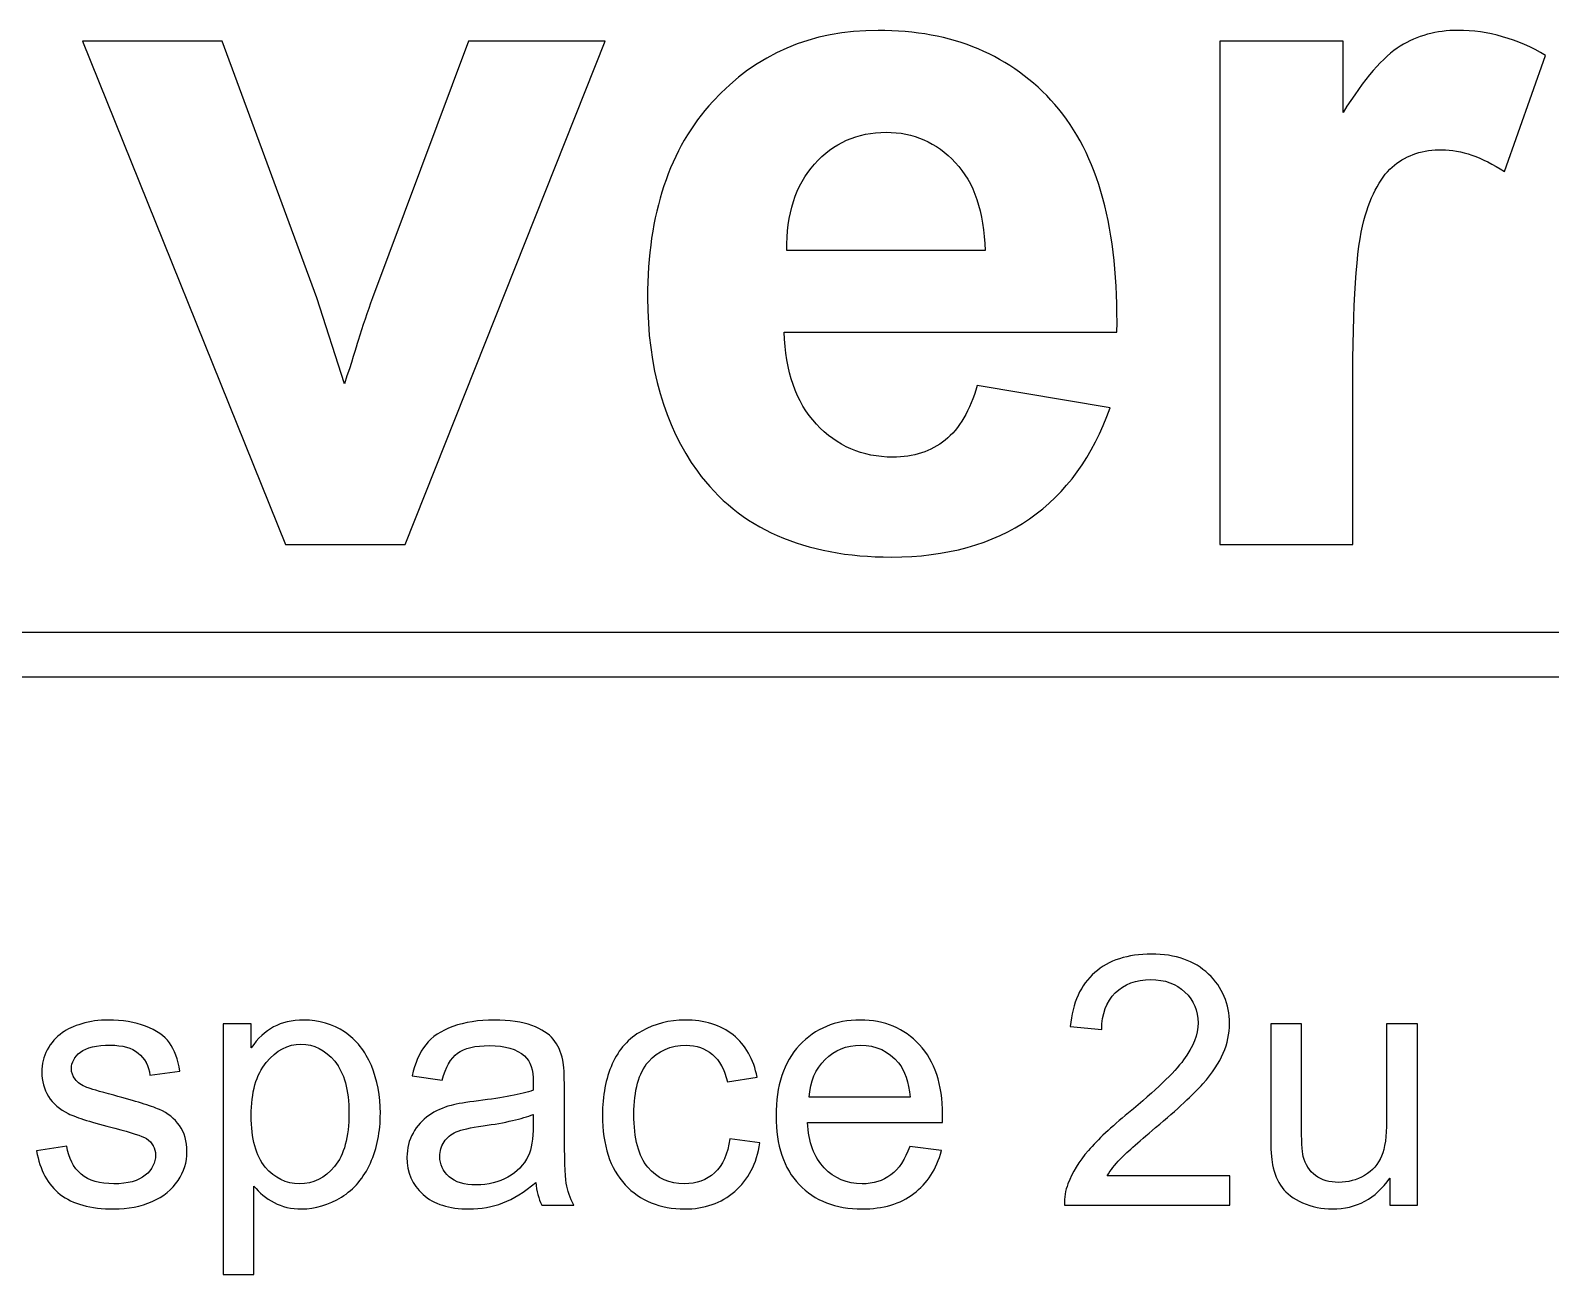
# Model space of a CAD drawing. Header units: millimetres. Extents: x -489 to 489, y -241 to 468.
# Drawn here: x 5.3 to 60.6, y 416 to 461.3 of the extents above; entities that cross this region are included whole.
import ezdxf

# ---------------------------------------------------------------- set-up
doc = ezdxf.new("R2010")
doc.units = ezdxf.units.MM
doc.header["$MEASUREMENT"] = 0
doc.layers.add('Layer 1', color=7, linetype='Continuous')

msp = doc.modelspace()

# ---------------------------------------------------------------- linework, layer by layer
at = {"layer": 'Layer 1', "color": 250}
for points, knots in [([(39.7671, 448.3808), (39.7671, 448.3808), (44.6001, 447.5695), (44.6001, 447.5695), (44.6001, 447.5695), (43.9828, 445.7997), (43.0009, 444.4533), (41.6662, 443.5243), (41.6662, 443.5243), (40.3257, 442.6012), (38.65, 442.1367), (36.645, 442.1367), (36.645, 442.1367), (33.4642, 442.1367), (31.1064, 443.1774), (29.5836, 445.2588), (29.5836, 445.2588), (28.3783, 446.9286), (27.7727, 449.0335), (27.7727, 451.5794), (27.7727, 451.5794), (27.7727, 454.6132), (28.5664, 456.9945), (30.1481, 458.7113), (30.1481, 458.7113), (31.7297, 460.4341), (33.7346, 461.2925), (36.157, 461.2925), (36.157, 461.2925), (38.8734, 461.2925), (41.0195, 460.3929), (42.5952, 458.5937), (42.5952, 458.5937), (44.1651, 456.7946), (44.9176, 454.037), (44.8471, 450.3211), (44.8471, 450.3211), (44.8471, 450.3211), (32.7468, 450.3211), (32.7468, 450.3211), (32.7468, 450.3211), (32.7821, 448.8865), (33.1702, 447.7694), (33.9169, 446.9697), (33.9169, 446.9697), (34.6577, 446.1701), (35.5867, 445.7703), (36.6921, 445.7703), (36.6921, 445.7703), (37.4505, 445.7703), (38.0855, 445.9761), (38.5971, 446.3877), (38.5971, 446.3877), (39.1145, 446.7992), (39.5025, 447.4636), (39.7671, 448.3808)], [0, 0, 0, 0, 0.0666667, 0.0666667, 0.0666667, 0.0666667, 0.1333333, 0.1333333, 0.1333333, 0.1333333, 0.2, 0.2, 0.2, 0.2, 0.2666667, 0.2666667, 0.2666667, 0.2666667, 0.3333333, 0.3333333, 0.3333333, 0.3333333, 0.4, 0.4, 0.4, 0.4, 0.4666667, 0.4666667, 0.4666667, 0.4666667, 0.5333333, 0.5333333, 0.5333333, 0.5333333, 0.6, 0.6, 0.6, 0.6, 0.6666667, 0.6666667, 0.6666667, 0.6666667, 0.7333333, 0.7333333, 0.7333333, 0.7333333, 0.8, 0.8, 0.8, 0.8, 0.8666667, 0.8666667, 0.8666667, 0.8666667, 1, 1, 1, 1]), ([(53.4255, 442.5953), (53.4255, 442.5953), (48.5924, 442.5953), (48.5924, 442.5953), (48.5924, 442.5953), (48.5924, 442.5953), (48.5924, 460.9044), (48.5924, 460.9044), (48.5924, 460.9044), (48.5924, 460.9044), (53.0727, 460.9044), (53.0727, 460.9044), (53.0727, 460.9044), (53.0727, 460.9044), (53.0727, 458.3056), (53.0727, 458.3056), (53.0727, 458.3056), (53.8429, 459.5345), (54.5367, 460.34), (55.1541, 460.7222), (55.1541, 460.7222), (55.7714, 461.1043), (56.4711, 461.2925), (57.2531, 461.2925), (57.2531, 461.2925), (58.3585, 461.2925), (59.4227, 460.9867), (60.4457, 460.3811), (60.4457, 460.3811), (60.4457, 460.3811), (58.9464, 456.1596), (58.9464, 456.1596), (58.9464, 456.1596), (58.1292, 456.6887), (57.3707, 456.9533), (56.671, 456.9533), (56.671, 456.9533), (55.989, 456.9533), (55.4128, 456.7652), (54.9424, 456.3948), (54.9424, 456.3948), (54.472, 456.0185), (54.1016, 455.3482), (53.8312, 454.3722), (53.8312, 454.3722), (53.5607, 453.3962), (53.4255, 451.35), (53.4255, 448.2397), (53.4255, 448.2397), (53.4255, 448.2397), (53.4255, 442.5953), (53.4255, 442.5953)], [0, 0, 0, 0, 0.0714286, 0.0714286, 0.0714286, 0.0714286, 0.1428571, 0.1428571, 0.1428571, 0.1428571, 0.2142857, 0.2142857, 0.2142857, 0.2142857, 0.2857143, 0.2857143, 0.2857143, 0.2857143, 0.3571429, 0.3571429, 0.3571429, 0.3571429, 0.4285714, 0.4285714, 0.4285714, 0.4285714, 0.5, 0.5, 0.5, 0.5, 0.5714286, 0.5714286, 0.5714286, 0.5714286, 0.6428571, 0.6428571, 0.6428571, 0.6428571, 0.7142857, 0.7142857, 0.7142857, 0.7142857, 0.7857143, 0.7857143, 0.7857143, 0.7857143, 0.8571429, 0.8571429, 0.8571429, 0.8571429, 1, 1, 1, 1]), ([(14.5964, 442.5953), (14.5964, 442.5953), (7.2175, 460.9044), (7.2175, 460.9044), (7.2175, 460.9044), (7.2175, 460.9044), (12.2975, 460.9044), (12.2975, 460.9044), (12.2975, 460.9044), (12.2975, 460.9044), (15.743, 451.5617), (15.743, 451.5617), (15.743, 451.5617), (15.743, 451.5617), (16.7425, 448.4396), (16.7425, 448.4396), (16.7425, 448.4396), (17.0071, 449.2334), (17.1776, 449.7567), (17.2423, 450.0095), (17.2423, 450.0095), (17.4069, 450.5269), (17.5774, 451.0443), (17.7656, 451.5617), (17.7656, 451.5617), (17.7656, 451.5617), (21.2581, 460.9044), (21.2581, 460.9044), (21.2581, 460.9044), (21.2581, 460.9044), (26.2322, 460.9044), (26.2322, 460.9044), (26.2322, 460.9044), (26.2322, 460.9044), (18.9591, 442.5953), (18.9591, 442.5953), (18.9591, 442.5953), (18.9591, 442.5953), (14.5964, 442.5953), (14.5964, 442.5953)], [0, 0, 0, 0, 0.0909091, 0.0909091, 0.0909091, 0.0909091, 0.1818182, 0.1818182, 0.1818182, 0.1818182, 0.2727273, 0.2727273, 0.2727273, 0.2727273, 0.3636364, 0.3636364, 0.3636364, 0.3636364, 0.4545455, 0.4545455, 0.4545455, 0.4545455, 0.5454545, 0.5454545, 0.5454545, 0.5454545, 0.6363636, 0.6363636, 0.6363636, 0.6363636, 0.7272727, 0.7272727, 0.7272727, 0.7272727, 0.8181818, 0.8181818, 0.8181818, 0.8181818, 1, 1, 1, 1]), ([(40.0493, 453.2844), (40.014, 454.6897), (39.6554, 455.7598), (38.9675, 456.4888), (38.9675, 456.4888), (38.2796, 457.2238), (37.4447, 457.5883), (36.4569, 457.5883), (36.4569, 457.5883), (35.4044, 457.5883), (34.5342, 457.2003), (33.8463, 456.43), (33.8463, 456.43), (33.1584, 455.6598), (32.8233, 454.6074), (32.835, 453.2844), (32.835, 453.2844), (32.835, 453.2844), (40.0493, 453.2844), (40.0493, 453.2844)], [0, 0, 0, 0, 0.1666667, 0.1666667, 0.1666667, 0.1666667, 0.3333333, 0.3333333, 0.3333333, 0.3333333, 0.5, 0.5, 0.5, 0.5, 0.6666667, 0.6666667, 0.6666667, 0.6666667, 1, 1, 1, 1]), ([(-49.803, 439.3882), (-49.803, 439.3882), (109.0349, 439.3882), (109.0349, 439.3882), (109.0349, 439.3882), (109.0349, 439.3882), (109.0349, 437.7847), (109.0349, 437.7847), (109.0349, 437.7847), (109.0349, 437.7847), (-49.803, 437.7847), (-49.803, 437.7847), (-49.803, 437.7847), (-49.803, 437.7847), (-49.803, 439.3882), (-49.803, 439.3882)], [0, 0, 0, 0, 0.2, 0.2, 0.2, 0.2, 0.4, 0.4, 0.4, 0.4, 0.6, 0.6, 0.6, 0.6, 1, 1, 1, 1]), ([(48.9554, 419.6293), (48.9554, 419.6293), (48.9554, 418.5625), (48.9554, 418.5625), (48.9554, 418.5625), (48.9554, 418.5625), (42.9356, 418.5625), (42.9356, 418.5625), (42.9356, 418.5625), (42.9271, 418.8313), (42.9716, 419.0896), (43.0668, 419.3393), (43.0668, 419.3393), (43.2214, 419.7478), (43.469, 420.1521), (43.8098, 420.5479), (43.8098, 420.5479), (44.1506, 420.9438), (44.6374, 421.401), (45.2703, 421.9195), (45.2703, 421.9195), (46.2545, 422.7302), (46.9234, 423.3716), (47.2727, 423.8457), (47.2727, 423.8457), (47.624, 424.3198), (47.7997, 424.7686), (47.7997, 425.1919), (47.7997, 425.1919), (47.7997, 425.6343), (47.641, 426.0068), (47.3235, 426.3116), (47.3235, 426.3116), (47.006, 426.6143), (46.5911, 426.7667), (46.081, 426.7667), (46.081, 426.7667), (45.5412, 426.7667), (45.1094, 426.6058), (44.7856, 426.2841), (44.7856, 426.2841), (44.4617, 425.9645), (44.2987, 425.52), (44.2945, 424.9506), (44.2945, 424.9506), (44.2945, 424.9506), (43.1515, 425.0649), (43.1515, 425.0649), (43.1515, 425.0649), (43.2298, 425.92), (43.5262, 426.572), (44.0384, 427.0207), (44.0384, 427.0207), (44.5527, 427.4694), (45.2407, 427.6938), (46.1064, 427.6938), (46.1064, 427.6938), (46.9784, 427.6938), (47.6706, 427.4525), (48.1786, 426.9678), (48.1786, 426.9678), (48.6887, 426.4831), (48.9427, 425.8819), (48.9427, 425.1665), (48.9427, 425.1665), (48.9427, 424.8024), (48.8686, 424.4447), (48.7183, 424.0934), (48.7183, 424.0934), (48.5702, 423.7399), (48.3225, 423.3695), (47.9775, 422.98), (47.9775, 422.98), (47.6304, 422.5926), (47.0568, 422.0571), (46.2567, 421.3798), (46.2567, 421.3798), (45.5857, 420.8168), (45.1539, 420.4358), (44.9634, 420.2347), (44.9634, 420.2347), (44.7729, 420.0336), (44.6162, 419.8325), (44.4914, 419.6293), (44.4914, 419.6293), (44.4914, 419.6293), (48.9554, 419.6293), (48.9554, 419.6293)], [0, 0, 0, 0, 0.0434783, 0.0434783, 0.0434783, 0.0434783, 0.0869565, 0.0869565, 0.0869565, 0.0869565, 0.1304348, 0.1304348, 0.1304348, 0.1304348, 0.173913, 0.173913, 0.173913, 0.173913, 0.2173913, 0.2173913, 0.2173913, 0.2173913, 0.2608696, 0.2608696, 0.2608696, 0.2608696, 0.3043478, 0.3043478, 0.3043478, 0.3043478, 0.3478261, 0.3478261, 0.3478261, 0.3478261, 0.3913043, 0.3913043, 0.3913043, 0.3913043, 0.4347826, 0.4347826, 0.4347826, 0.4347826, 0.4782609, 0.4782609, 0.4782609, 0.4782609, 0.5217391, 0.5217391, 0.5217391, 0.5217391, 0.5652174, 0.5652174, 0.5652174, 0.5652174, 0.6086957, 0.6086957, 0.6086957, 0.6086957, 0.6521739, 0.6521739, 0.6521739, 0.6521739, 0.6956522, 0.6956522, 0.6956522, 0.6956522, 0.7391304, 0.7391304, 0.7391304, 0.7391304, 0.7826087, 0.7826087, 0.7826087, 0.7826087, 0.826087, 0.826087, 0.826087, 0.826087, 0.8695652, 0.8695652, 0.8695652, 0.8695652, 0.9130435, 0.9130435, 0.9130435, 0.9130435, 1, 1, 1, 1]), ([(5.5426, 420.531), (5.5426, 420.531), (6.6475, 420.7088), (6.6475, 420.7088), (6.6475, 420.7088), (6.7089, 420.2664), (6.8825, 419.9278), (7.1661, 419.6907), (7.1661, 419.6907), (7.4497, 419.4557), (7.8477, 419.3372), (8.3557, 419.3372), (8.3557, 419.3372), (8.87, 419.3372), (9.251, 419.4409), (9.5008, 419.6505), (9.5008, 419.6505), (9.7484, 419.8579), (9.8733, 420.1034), (9.8733, 420.385), (9.8733, 420.385), (9.8733, 420.6368), (9.7611, 420.8358), (9.5389, 420.9797), (9.5389, 420.9797), (9.3822, 421.0792), (9.0012, 421.2041), (8.3959, 421.3586), (8.3959, 421.3586), (7.5788, 421.5639), (7.0137, 421.7417), (6.6962, 421.892), (6.6962, 421.892), (6.3808, 422.0444), (6.1416, 422.2519), (5.9786, 422.5186), (5.9786, 422.5186), (5.8157, 422.7831), (5.7331, 423.0774), (5.7331, 423.3991), (5.7331, 423.3991), (5.7331, 423.6933), (5.8008, 423.9642), (5.9342, 424.214), (5.9342, 424.214), (6.0697, 424.4638), (6.2517, 424.6712), (6.4824, 424.8363), (6.4824, 424.8363), (6.656, 424.9633), (6.893, 425.0713), (7.1915, 425.1602), (7.1915, 425.1602), (7.4921, 425.2491), (7.8117, 425.2935), (8.1546, 425.2935), (8.1546, 425.2935), (8.671, 425.2935), (9.124, 425.2194), (9.5135, 425.0691), (9.5135, 425.0691), (9.9051, 424.921), (10.1929, 424.7178), (10.3792, 424.4638), (10.3792, 424.4638), (10.5633, 424.2077), (10.6925, 423.8669), (10.7623, 423.4393), (10.7623, 423.4393), (10.7623, 423.4393), (9.6701, 423.2869), (9.6701, 423.2869), (9.6701, 423.2869), (9.6214, 423.6298), (9.4775, 423.8986), (9.2404, 424.0912), (9.2404, 424.0912), (9.0034, 424.2839), (8.6689, 424.3791), (8.235, 424.3791), (8.235, 424.3791), (7.7249, 424.3791), (7.3587, 424.2944), (7.1407, 424.1251), (7.1407, 424.1251), (6.9227, 423.9558), (6.8126, 423.7568), (6.8126, 423.5303), (6.8126, 423.5303), (6.8126, 423.3864), (6.8571, 423.2552), (6.9481, 423.1387), (6.9481, 423.1387), (7.0391, 423.0202), (7.1809, 422.9207), (7.3756, 422.8424), (7.3756, 422.8424), (7.4878, 422.8001), (7.8138, 422.7048), (8.3599, 422.5567), (8.3599, 422.5567), (9.1473, 422.3471), (9.6976, 422.1735), (10.0109, 422.0402), (10.0109, 422.0402), (10.3242, 421.9068), (10.5697, 421.71), (10.7475, 421.456), (10.7475, 421.456), (10.9274, 421.1999), (11.0163, 420.8824), (11.0163, 420.5014), (11.0163, 420.5014), (11.0163, 420.131), (10.9084, 419.7817), (10.6903, 419.4536), (10.6903, 419.4536), (10.4723, 419.1255), (10.1591, 418.8715), (9.7505, 418.6916), (9.7505, 418.6916), (9.3399, 418.5117), (8.8764, 418.4228), (8.3599, 418.4228), (8.3599, 418.4228), (7.5048, 418.4228), (6.8507, 418.6006), (6.402, 418.9541), (6.402, 418.9541), (5.9532, 419.3097), (5.6675, 419.8346), (5.5426, 420.531)], [0, 0, 0, 0, 0.0294118, 0.0294118, 0.0294118, 0.0294118, 0.0588235, 0.0588235, 0.0588235, 0.0588235, 0.0882353, 0.0882353, 0.0882353, 0.0882353, 0.1176471, 0.1176471, 0.1176471, 0.1176471, 0.1470588, 0.1470588, 0.1470588, 0.1470588, 0.1764706, 0.1764706, 0.1764706, 0.1764706, 0.2058824, 0.2058824, 0.2058824, 0.2058824, 0.2352941, 0.2352941, 0.2352941, 0.2352941, 0.2647059, 0.2647059, 0.2647059, 0.2647059, 0.2941176, 0.2941176, 0.2941176, 0.2941176, 0.3235294, 0.3235294, 0.3235294, 0.3235294, 0.3529412, 0.3529412, 0.3529412, 0.3529412, 0.3823529, 0.3823529, 0.3823529, 0.3823529, 0.4117647, 0.4117647, 0.4117647, 0.4117647, 0.4411765, 0.4411765, 0.4411765, 0.4411765, 0.4705882, 0.4705882, 0.4705882, 0.4705882, 0.5, 0.5, 0.5, 0.5, 0.5294118, 0.5294118, 0.5294118, 0.5294118, 0.5588235, 0.5588235, 0.5588235, 0.5588235, 0.5882353, 0.5882353, 0.5882353, 0.5882353, 0.6176471, 0.6176471, 0.6176471, 0.6176471, 0.6470588, 0.6470588, 0.6470588, 0.6470588, 0.6764706, 0.6764706, 0.6764706, 0.6764706, 0.7058824, 0.7058824, 0.7058824, 0.7058824, 0.7352941, 0.7352941, 0.7352941, 0.7352941, 0.7647059, 0.7647059, 0.7647059, 0.7647059, 0.7941176, 0.7941176, 0.7941176, 0.7941176, 0.8235294, 0.8235294, 0.8235294, 0.8235294, 0.8529412, 0.8529412, 0.8529412, 0.8529412, 0.8823529, 0.8823529, 0.8823529, 0.8823529, 0.9117647, 0.9117647, 0.9117647, 0.9117647, 0.9411765, 0.9411765, 0.9411765, 0.9411765, 1, 1, 1, 1]), ([(12.3371, 416.0352), (12.3371, 416.0352), (12.3371, 425.1538), (12.3371, 425.1538), (12.3371, 425.1538), (12.3371, 425.1538), (13.3531, 425.1538), (13.3531, 425.1538), (13.3531, 425.1538), (13.3531, 425.1538), (13.3531, 424.2881), (13.3531, 424.2881), (13.3531, 424.2881), (13.5923, 424.6225), (13.8632, 424.8744), (14.1659, 425.0416), (14.1659, 425.0416), (14.4665, 425.2088), (14.8327, 425.2935), (15.2623, 425.2935), (15.2623, 425.2935), (15.8254, 425.2935), (16.3207, 425.1496), (16.7504, 424.8596), (16.7504, 424.8596), (17.18, 424.5717), (17.5039, 424.1632), (17.724, 423.6383), (17.724, 423.6383), (17.942, 423.1112), (18.0521, 422.5355), (18.0521, 421.9068), (18.0521, 421.9068), (18.0521, 421.2359), (17.9315, 420.6305), (17.6902, 420.0907), (17.6902, 420.0907), (17.4489, 419.5531), (17.0975, 419.1404), (16.6361, 418.8525), (16.6361, 418.8525), (16.1767, 418.5667), (15.692, 418.4228), (15.184, 418.4228), (15.184, 418.4228), (14.8115, 418.4228), (14.4771, 418.5011), (14.1828, 418.6578), (14.1828, 418.6578), (13.8865, 418.8144), (13.6452, 419.0112), (13.4547, 419.2504), (13.4547, 419.2504), (13.4547, 419.2504), (13.4547, 416.0352), (13.4547, 416.0352), (13.4547, 416.0352), (13.4547, 416.0352), (12.3371, 416.0352), (12.3371, 416.0352)], [0, 0, 0, 0, 0.0625, 0.0625, 0.0625, 0.0625, 0.125, 0.125, 0.125, 0.125, 0.1875, 0.1875, 0.1875, 0.1875, 0.25, 0.25, 0.25, 0.25, 0.3125, 0.3125, 0.3125, 0.3125, 0.375, 0.375, 0.375, 0.375, 0.4375, 0.4375, 0.4375, 0.4375, 0.5, 0.5, 0.5, 0.5, 0.5625, 0.5625, 0.5625, 0.5625, 0.625, 0.625, 0.625, 0.625, 0.6875, 0.6875, 0.6875, 0.6875, 0.75, 0.75, 0.75, 0.75, 0.8125, 0.8125, 0.8125, 0.8125, 0.875, 0.875, 0.875, 0.875, 1, 1, 1, 1]), ([(23.7057, 419.388), (23.2908, 419.0345), (22.8908, 418.7869), (22.5077, 418.6408), (22.5077, 418.6408), (22.1246, 418.4948), (21.7139, 418.4228), (21.2737, 418.4228), (21.2737, 418.4228), (20.5498, 418.4228), (19.9931, 418.5985), (19.6036, 418.952), (19.6036, 418.952), (19.2141, 419.3033), (19.0194, 419.7542), (19.0194, 420.3024), (19.0194, 420.3024), (19.0194, 420.6241), (19.0935, 420.9184), (19.2395, 421.1851), (19.2395, 421.1851), (19.3877, 421.4518), (19.5803, 421.6634), (19.8174, 421.8243), (19.8174, 421.8243), (20.0566, 421.9852), (20.3233, 422.1079), (20.6217, 422.1905), (20.6217, 422.1905), (20.8419, 422.2476), (21.1742, 422.3027), (21.6166, 422.3577), (21.6166, 422.3577), (22.5183, 422.4635), (23.185, 422.5926), (23.6105, 422.7408), (23.6105, 422.7408), (23.6147, 422.8932), (23.6168, 422.9906), (23.6168, 423.0308), (23.6168, 423.0308), (23.6168, 423.4838), (23.511, 423.8034), (23.2993, 423.9896), (23.2993, 423.9896), (23.0136, 424.2415), (22.5881, 424.3664), (22.0251, 424.3664), (22.0251, 424.3664), (21.498, 424.3664), (21.1086, 424.2733), (20.8588, 424.0891), (20.8588, 424.0891), (20.6069, 423.905), (20.4228, 423.579), (20.3021, 423.1091), (20.3021, 423.1091), (20.3021, 423.1091), (19.2099, 423.2615), (19.2099, 423.2615), (19.2099, 423.2615), (19.3094, 423.7293), (19.4724, 424.1082), (19.701, 424.396), (19.701, 424.396), (19.9296, 424.6839), (20.2598, 424.904), (20.6916, 425.0607), (20.6916, 425.0607), (21.1213, 425.2152), (21.6229, 425.2935), (22.1902, 425.2935), (22.1902, 425.2935), (22.7532, 425.2935), (23.2125, 425.2279), (23.566, 425.0945), (23.566, 425.0945), (23.9174, 424.9612), (24.1777, 424.7961), (24.3428, 424.595), (24.3428, 424.595), (24.5079, 424.3939), (24.6243, 424.1399), (24.6921, 423.833), (24.6921, 423.833), (24.7281, 423.6425), (24.7471, 423.2996), (24.7471, 422.8064), (24.7471, 422.8064), (24.7471, 422.8064), (24.7471, 421.3248), (24.7471, 421.3248), (24.7471, 421.3248), (24.7471, 420.2897), (24.7704, 419.6357), (24.817, 419.3584), (24.817, 419.3584), (24.8614, 419.0811), (24.9545, 418.8165), (25.09, 418.5625), (25.09, 418.5625), (25.09, 418.5625), (23.9216, 418.5625), (23.9216, 418.5625), (23.9216, 418.5625), (23.8094, 418.7975), (23.7375, 419.0726), (23.7057, 419.388)], [0, 0, 0, 0, 0.0357143, 0.0357143, 0.0357143, 0.0357143, 0.0714286, 0.0714286, 0.0714286, 0.0714286, 0.1071429, 0.1071429, 0.1071429, 0.1071429, 0.1428571, 0.1428571, 0.1428571, 0.1428571, 0.1785714, 0.1785714, 0.1785714, 0.1785714, 0.2142857, 0.2142857, 0.2142857, 0.2142857, 0.25, 0.25, 0.25, 0.25, 0.2857143, 0.2857143, 0.2857143, 0.2857143, 0.3214286, 0.3214286, 0.3214286, 0.3214286, 0.3571429, 0.3571429, 0.3571429, 0.3571429, 0.3928571, 0.3928571, 0.3928571, 0.3928571, 0.4285714, 0.4285714, 0.4285714, 0.4285714, 0.4642857, 0.4642857, 0.4642857, 0.4642857, 0.5, 0.5, 0.5, 0.5, 0.5357143, 0.5357143, 0.5357143, 0.5357143, 0.5714286, 0.5714286, 0.5714286, 0.5714286, 0.6071429, 0.6071429, 0.6071429, 0.6071429, 0.6428571, 0.6428571, 0.6428571, 0.6428571, 0.6785714, 0.6785714, 0.6785714, 0.6785714, 0.7142857, 0.7142857, 0.7142857, 0.7142857, 0.75, 0.75, 0.75, 0.75, 0.7857143, 0.7857143, 0.7857143, 0.7857143, 0.8214286, 0.8214286, 0.8214286, 0.8214286, 0.8571429, 0.8571429, 0.8571429, 0.8571429, 0.8928571, 0.8928571, 0.8928571, 0.8928571, 0.9285714, 0.9285714, 0.9285714, 0.9285714, 1, 1, 1, 1]), ([(30.769, 420.9755), (30.769, 420.9755), (31.8612, 420.8231), (31.8612, 420.8231), (31.8612, 420.8231), (31.7406, 420.0717), (31.4358, 419.4854), (30.9426, 419.0599), (30.9426, 419.0599), (30.4494, 418.6345), (29.8419, 418.4228), (29.1244, 418.4228), (29.1244, 418.4228), (28.2248, 418.4228), (27.5009, 418.717), (26.9548, 419.3055), (26.9548, 419.3055), (26.4066, 419.8939), (26.1335, 420.7363), (26.1335, 421.8328), (26.1335, 421.8328), (26.1335, 422.544), (26.252, 423.1641), (26.487, 423.6975), (26.487, 423.6975), (26.7219, 424.2288), (27.0797, 424.6289), (27.5623, 424.8935), (27.5623, 424.8935), (28.0427, 425.1602), (28.5656, 425.2935), (29.1328, 425.2935), (29.1328, 425.2935), (29.8461, 425.2935), (30.4325, 425.1136), (30.8854, 424.7516), (30.8854, 424.7516), (31.3405, 424.3897), (31.6326, 423.8753), (31.7596, 423.2107), (31.7596, 423.2107), (31.7596, 423.2107), (30.6801, 423.0456), (30.6801, 423.0456), (30.6801, 423.0456), (30.5764, 423.488), (30.3944, 423.8203), (30.1298, 424.0447), (30.1298, 424.0447), (29.8673, 424.2669), (29.5498, 424.3791), (29.1773, 424.3791), (29.1773, 424.3791), (28.6142, 424.3791), (28.157, 424.178), (27.8036, 423.7759), (27.8036, 423.7759), (27.4522, 423.3716), (27.2765, 422.7366), (27.2765, 421.8645), (27.2765, 421.8645), (27.2765, 420.9797), (27.4458, 420.3384), (27.7845, 419.9383), (27.7845, 419.9383), (28.1253, 419.5383), (28.5677, 419.3372), (29.1117, 419.3372), (29.1117, 419.3372), (29.5519, 419.3372), (29.9181, 419.4706), (30.2102, 419.7394), (30.2102, 419.7394), (30.5044, 420.0061), (30.6907, 420.4188), (30.769, 420.9755)], [0, 0, 0, 0, 0.05, 0.05, 0.05, 0.05, 0.1, 0.1, 0.1, 0.1, 0.15, 0.15, 0.15, 0.15, 0.2, 0.2, 0.2, 0.2, 0.25, 0.25, 0.25, 0.25, 0.3, 0.3, 0.3, 0.3, 0.35, 0.35, 0.35, 0.35, 0.4, 0.4, 0.4, 0.4, 0.45, 0.45, 0.45, 0.45, 0.5, 0.5, 0.5, 0.5, 0.55, 0.55, 0.55, 0.55, 0.6, 0.6, 0.6, 0.6, 0.65, 0.65, 0.65, 0.65, 0.7, 0.7, 0.7, 0.7, 0.75, 0.75, 0.75, 0.75, 0.8, 0.8, 0.8, 0.8, 0.85, 0.85, 0.85, 0.85, 0.9, 0.9, 0.9, 0.9, 1, 1, 1, 1]), ([(37.3095, 420.6961), (37.3095, 420.6961), (38.4652, 420.5437), (38.4652, 420.5437), (38.4652, 420.5437), (38.2853, 419.8727), (37.9487, 419.3499), (37.4577, 418.9795), (37.4577, 418.9795), (36.9666, 418.6091), (36.3401, 418.4228), (35.576, 418.4228), (35.576, 418.4228), (34.615, 418.4228), (33.853, 418.7191), (33.29, 419.3118), (33.29, 419.3118), (32.7269, 419.9024), (32.4454, 420.7342), (32.4454, 421.8031), (32.4454, 421.8031), (32.4454, 422.908), (32.729, 423.7674), (33.2984, 424.377), (33.2984, 424.377), (33.8678, 424.9887), (34.6065, 425.2935), (35.5146, 425.2935), (35.5146, 425.2935), (36.393, 425.2935), (37.1105, 424.9951), (37.6672, 424.396), (37.6672, 424.396), (38.2239, 423.797), (38.5033, 422.9546), (38.5033, 421.8687), (38.5033, 421.8687), (38.5033, 421.8031), (38.5012, 421.7036), (38.497, 421.5724), (38.497, 421.5724), (38.497, 421.5724), (33.5884, 421.5724), (33.5884, 421.5724), (33.5884, 421.5724), (33.6307, 420.8506), (33.8339, 420.2961), (34.2022, 419.9129), (34.2022, 419.9129), (34.5684, 419.5298), (35.0277, 419.3372), (35.576, 419.3372), (35.576, 419.3372), (35.9845, 419.3372), (36.3337, 419.4452), (36.6216, 419.6611), (36.6216, 419.6611), (36.9116, 419.877), (37.1402, 420.222), (37.3095, 420.6961)], [0, 0, 0, 0, 0.0625, 0.0625, 0.0625, 0.0625, 0.125, 0.125, 0.125, 0.125, 0.1875, 0.1875, 0.1875, 0.1875, 0.25, 0.25, 0.25, 0.25, 0.3125, 0.3125, 0.3125, 0.3125, 0.375, 0.375, 0.375, 0.375, 0.4375, 0.4375, 0.4375, 0.4375, 0.5, 0.5, 0.5, 0.5, 0.5625, 0.5625, 0.5625, 0.5625, 0.625, 0.625, 0.625, 0.625, 0.6875, 0.6875, 0.6875, 0.6875, 0.75, 0.75, 0.75, 0.75, 0.8125, 0.8125, 0.8125, 0.8125, 0.875, 0.875, 0.875, 0.875, 1, 1, 1, 1]), ([(54.7741, 418.5625), (54.7741, 418.5625), (54.7741, 419.5425), (54.7741, 419.5425), (54.7741, 419.5425), (54.2619, 418.7953), (53.5676, 418.4228), (52.6892, 418.4228), (52.6892, 418.4228), (52.3018, 418.4228), (51.9399, 418.4969), (51.6033, 418.6451), (51.6033, 418.6451), (51.2668, 418.7953), (51.017, 418.9816), (50.854, 419.206), (50.854, 419.206), (50.6911, 419.4325), (50.5768, 419.7076), (50.5111, 420.0336), (50.5111, 420.0336), (50.4667, 420.2537), (50.4434, 420.6009), (50.4434, 421.075), (50.4434, 421.075), (50.4434, 421.075), (50.4434, 425.1538), (50.4434, 425.1538), (50.4434, 425.1538), (50.4434, 425.1538), (51.561, 425.1538), (51.561, 425.1538), (51.561, 425.1538), (51.561, 425.1538), (51.561, 421.5068), (51.561, 421.5068), (51.561, 421.5068), (51.561, 420.9247), (51.5843, 420.531), (51.6287, 420.3299), (51.6287, 420.3299), (51.6986, 420.0357), (51.8468, 419.8071), (52.0754, 419.6399), (52.0754, 419.6399), (52.3018, 419.4727), (52.5812, 419.388), (52.9157, 419.388), (52.9157, 419.388), (53.2501, 419.388), (53.5634, 419.4727), (53.8555, 419.6441), (53.8555, 419.6441), (54.1476, 419.8156), (54.355, 420.0505), (54.4778, 420.3447), (54.4778, 420.3447), (54.5984, 420.639), (54.6598, 421.0686), (54.6598, 421.6296), (54.6598, 421.6296), (54.6598, 421.6296), (54.6598, 425.1538), (54.6598, 425.1538), (54.6598, 425.1538), (54.6598, 425.1538), (55.7774, 425.1538), (55.7774, 425.1538), (55.7774, 425.1538), (55.7774, 425.1538), (55.7774, 418.5625), (55.7774, 418.5625), (55.7774, 418.5625), (55.7774, 418.5625), (54.7741, 418.5625), (54.7741, 418.5625)], [0, 0, 0, 0, 0.05, 0.05, 0.05, 0.05, 0.1, 0.1, 0.1, 0.1, 0.15, 0.15, 0.15, 0.15, 0.2, 0.2, 0.2, 0.2, 0.25, 0.25, 0.25, 0.25, 0.3, 0.3, 0.3, 0.3, 0.35, 0.35, 0.35, 0.35, 0.4, 0.4, 0.4, 0.4, 0.45, 0.45, 0.45, 0.45, 0.5, 0.5, 0.5, 0.5, 0.55, 0.55, 0.55, 0.55, 0.6, 0.6, 0.6, 0.6, 0.65, 0.65, 0.65, 0.65, 0.7, 0.7, 0.7, 0.7, 0.75, 0.75, 0.75, 0.75, 0.8, 0.8, 0.8, 0.8, 0.85, 0.85, 0.85, 0.85, 0.9, 0.9, 0.9, 0.9, 1, 1, 1, 1]), ([(13.3531, 421.8179), (13.3531, 420.9734), (13.5246, 420.349), (13.8653, 419.9447), (13.8653, 419.9447), (14.2082, 419.5404), (14.6231, 419.3372), (15.1099, 419.3372), (15.1099, 419.3372), (15.6052, 419.3372), (16.0286, 419.5468), (16.3799, 419.9659), (16.3799, 419.9659), (16.7334, 420.385), (16.9091, 421.0327), (16.9091, 421.9111), (16.9091, 421.9111), (16.9091, 422.7493), (16.7377, 423.3758), (16.3926, 423.7928), (16.3926, 423.7928), (16.0476, 424.2098), (15.637, 424.4172), (15.1586, 424.4172), (15.1586, 424.4172), (14.6845, 424.4172), (14.2654, 424.195), (13.9013, 423.7526), (13.9013, 423.7526), (13.5351, 423.3081), (13.3531, 422.6646), (13.3531, 421.8179)], [0, 0, 0, 0, 0.1111111, 0.1111111, 0.1111111, 0.1111111, 0.2222222, 0.2222222, 0.2222222, 0.2222222, 0.3333333, 0.3333333, 0.3333333, 0.3333333, 0.4444444, 0.4444444, 0.4444444, 0.4444444, 0.5555556, 0.5555556, 0.5555556, 0.5555556, 0.6666667, 0.6666667, 0.6666667, 0.6666667, 0.7777778, 0.7777778, 0.7777778, 0.7777778, 1, 1, 1, 1]), ([(33.6519, 422.4868), (33.6519, 422.4868), (37.3222, 422.4868), (37.3222, 422.4868), (37.3222, 422.4868), (37.2735, 423.0414), (37.1317, 423.4562), (36.901, 423.7335), (36.901, 423.7335), (36.5475, 424.1632), (36.0861, 424.3791), (35.5209, 424.3791), (35.5209, 424.3791), (35.0087, 424.3791), (34.579, 424.2077), (34.2298, 423.8648), (34.2298, 423.8648), (33.8826, 423.5219), (33.69, 423.0625), (33.6519, 422.4868)], [0, 0, 0, 0, 0.1666667, 0.1666667, 0.1666667, 0.1666667, 0.3333333, 0.3333333, 0.3333333, 0.3333333, 0.5, 0.5, 0.5, 0.5, 0.6666667, 0.6666667, 0.6666667, 0.6666667, 1, 1, 1, 1]), ([(23.6168, 421.8645), (23.2104, 421.6994), (22.6008, 421.5597), (21.788, 421.4454), (21.788, 421.4454), (21.3266, 421.3798), (21.0006, 421.3057), (20.8101, 421.2232), (20.8101, 421.2232), (20.6196, 421.1406), (20.4736, 421.02), (20.3698, 420.8633), (20.3698, 420.8633), (20.2661, 420.7046), (20.2132, 420.5289), (20.2132, 420.3342), (20.2132, 420.3342), (20.2132, 420.0399), (20.3254, 419.7923), (20.5519, 419.5954), (20.5519, 419.5954), (20.7784, 419.3986), (21.1086, 419.2991), (21.5425, 419.2991), (21.5425, 419.2991), (21.9722, 419.2991), (22.3553, 419.3922), (22.6918, 419.5806), (22.6918, 419.5806), (23.0263, 419.7669), (23.2739, 420.023), (23.4305, 420.3469), (23.4305, 420.3469), (23.5512, 420.5987), (23.6105, 420.9692), (23.6105, 421.4581), (23.6105, 421.4581), (23.6105, 421.4581), (23.6168, 421.8645), (23.6168, 421.8645)], [0, 0, 0, 0, 0.0909091, 0.0909091, 0.0909091, 0.0909091, 0.1818182, 0.1818182, 0.1818182, 0.1818182, 0.2727273, 0.2727273, 0.2727273, 0.2727273, 0.3636364, 0.3636364, 0.3636364, 0.3636364, 0.4545455, 0.4545455, 0.4545455, 0.4545455, 0.5454545, 0.5454545, 0.5454545, 0.5454545, 0.6363636, 0.6363636, 0.6363636, 0.6363636, 0.7272727, 0.7272727, 0.7272727, 0.7272727, 0.8181818, 0.8181818, 0.8181818, 0.8181818, 1, 1, 1, 1])]:
    msp.add_open_spline(points, degree=3, knots=knots, dxfattribs=at)
at = {"layer": 'Layer 1', "color": 250, "lineweight": 9}
for points, knots in [([(48.9554, 419.6293), (48.9554, 419.6293), (48.9554, 418.5625), (48.9554, 418.5625), (48.9554, 418.5625), (48.9554, 418.5625), (42.9356, 418.5625), (42.9356, 418.5625), (42.9356, 418.5625), (42.9271, 418.8313), (42.9716, 419.0896), (43.0668, 419.3393), (43.0668, 419.3393), (43.2214, 419.7478), (43.469, 420.1521), (43.8098, 420.5479), (43.8098, 420.5479), (44.1506, 420.9438), (44.6374, 421.401), (45.2703, 421.9195), (45.2703, 421.9195), (46.2545, 422.7302), (46.9234, 423.3716), (47.2727, 423.8457), (47.2727, 423.8457), (47.624, 424.3198), (47.7997, 424.7686), (47.7997, 425.1919), (47.7997, 425.1919), (47.7997, 425.6343), (47.641, 426.0068), (47.3235, 426.3116), (47.3235, 426.3116), (47.006, 426.6143), (46.5911, 426.7667), (46.081, 426.7667), (46.081, 426.7667), (45.5412, 426.7667), (45.1094, 426.6058), (44.7856, 426.2841), (44.7856, 426.2841), (44.4617, 425.9645), (44.2987, 425.52), (44.2945, 424.9506), (44.2945, 424.9506), (44.2945, 424.9506), (43.1515, 425.0649), (43.1515, 425.0649), (43.1515, 425.0649), (43.2298, 425.92), (43.5262, 426.572), (44.0384, 427.0207), (44.0384, 427.0207), (44.5527, 427.4694), (45.2407, 427.6938), (46.1064, 427.6938), (46.1064, 427.6938), (46.9784, 427.6938), (47.6706, 427.4525), (48.1786, 426.9678), (48.1786, 426.9678), (48.6887, 426.4831), (48.9427, 425.8819), (48.9427, 425.1665), (48.9427, 425.1665), (48.9427, 424.8024), (48.8686, 424.4447), (48.7183, 424.0934), (48.7183, 424.0934), (48.5702, 423.7399), (48.3225, 423.3695), (47.9775, 422.98), (47.9775, 422.98), (47.6304, 422.5926), (47.0568, 422.0571), (46.2567, 421.3798), (46.2567, 421.3798), (45.5857, 420.8168), (45.1539, 420.4358), (44.9634, 420.2347), (44.9634, 420.2347), (44.7729, 420.0336), (44.6162, 419.8325), (44.4914, 419.6293), (44.4914, 419.6293), (44.4914, 419.6293), (48.9554, 419.6293), (48.9554, 419.6293)], [0, 0, 0, 0, 0.0434783, 0.0434783, 0.0434783, 0.0434783, 0.0869565, 0.0869565, 0.0869565, 0.0869565, 0.1304348, 0.1304348, 0.1304348, 0.1304348, 0.173913, 0.173913, 0.173913, 0.173913, 0.2173913, 0.2173913, 0.2173913, 0.2173913, 0.2608696, 0.2608696, 0.2608696, 0.2608696, 0.3043478, 0.3043478, 0.3043478, 0.3043478, 0.3478261, 0.3478261, 0.3478261, 0.3478261, 0.3913043, 0.3913043, 0.3913043, 0.3913043, 0.4347826, 0.4347826, 0.4347826, 0.4347826, 0.4782609, 0.4782609, 0.4782609, 0.4782609, 0.5217391, 0.5217391, 0.5217391, 0.5217391, 0.5652174, 0.5652174, 0.5652174, 0.5652174, 0.6086957, 0.6086957, 0.6086957, 0.6086957, 0.6521739, 0.6521739, 0.6521739, 0.6521739, 0.6956522, 0.6956522, 0.6956522, 0.6956522, 0.7391304, 0.7391304, 0.7391304, 0.7391304, 0.7826087, 0.7826087, 0.7826087, 0.7826087, 0.826087, 0.826087, 0.826087, 0.826087, 0.8695652, 0.8695652, 0.8695652, 0.8695652, 0.9130435, 0.9130435, 0.9130435, 0.9130435, 1, 1, 1, 1]), ([(5.5426, 420.531), (5.5426, 420.531), (6.6475, 420.7088), (6.6475, 420.7088), (6.6475, 420.7088), (6.7089, 420.2664), (6.8825, 419.9278), (7.1661, 419.6907), (7.1661, 419.6907), (7.4497, 419.4557), (7.8477, 419.3372), (8.3557, 419.3372), (8.3557, 419.3372), (8.87, 419.3372), (9.251, 419.4409), (9.5008, 419.6505), (9.5008, 419.6505), (9.7484, 419.8579), (9.8733, 420.1034), (9.8733, 420.385), (9.8733, 420.385), (9.8733, 420.6368), (9.7611, 420.8358), (9.5389, 420.9797), (9.5389, 420.9797), (9.3822, 421.0792), (9.0012, 421.2041), (8.3959, 421.3586), (8.3959, 421.3586), (7.5788, 421.5639), (7.0137, 421.7417), (6.6962, 421.892), (6.6962, 421.892), (6.3808, 422.0444), (6.1416, 422.2519), (5.9786, 422.5186), (5.9786, 422.5186), (5.8157, 422.7831), (5.7331, 423.0774), (5.7331, 423.3991), (5.7331, 423.3991), (5.7331, 423.6933), (5.8008, 423.9642), (5.9342, 424.214), (5.9342, 424.214), (6.0697, 424.4638), (6.2517, 424.6712), (6.4824, 424.8363), (6.4824, 424.8363), (6.656, 424.9633), (6.893, 425.0713), (7.1915, 425.1602), (7.1915, 425.1602), (7.4921, 425.2491), (7.8117, 425.2935), (8.1546, 425.2935), (8.1546, 425.2935), (8.671, 425.2935), (9.124, 425.2194), (9.5135, 425.0691), (9.5135, 425.0691), (9.9051, 424.921), (10.1929, 424.7178), (10.3792, 424.4638), (10.3792, 424.4638), (10.5633, 424.2077), (10.6925, 423.8669), (10.7623, 423.4393), (10.7623, 423.4393), (10.7623, 423.4393), (9.6701, 423.2869), (9.6701, 423.2869), (9.6701, 423.2869), (9.6214, 423.6298), (9.4775, 423.8986), (9.2404, 424.0912), (9.2404, 424.0912), (9.0034, 424.2839), (8.6689, 424.3791), (8.235, 424.3791), (8.235, 424.3791), (7.7249, 424.3791), (7.3587, 424.2944), (7.1407, 424.1251), (7.1407, 424.1251), (6.9227, 423.9558), (6.8126, 423.7568), (6.8126, 423.5303), (6.8126, 423.5303), (6.8126, 423.3864), (6.8571, 423.2552), (6.9481, 423.1387), (6.9481, 423.1387), (7.0391, 423.0202), (7.1809, 422.9207), (7.3756, 422.8424), (7.3756, 422.8424), (7.4878, 422.8001), (7.8138, 422.7048), (8.3599, 422.5567), (8.3599, 422.5567), (9.1473, 422.3471), (9.6976, 422.1735), (10.0109, 422.0402), (10.0109, 422.0402), (10.3242, 421.9068), (10.5697, 421.71), (10.7475, 421.456), (10.7475, 421.456), (10.9274, 421.1999), (11.0163, 420.8824), (11.0163, 420.5014), (11.0163, 420.5014), (11.0163, 420.131), (10.9084, 419.7817), (10.6903, 419.4536), (10.6903, 419.4536), (10.4723, 419.1255), (10.1591, 418.8715), (9.7505, 418.6916), (9.7505, 418.6916), (9.3399, 418.5117), (8.8764, 418.4228), (8.3599, 418.4228), (8.3599, 418.4228), (7.5048, 418.4228), (6.8507, 418.6006), (6.402, 418.9541), (6.402, 418.9541), (5.9532, 419.3097), (5.6675, 419.8346), (5.5426, 420.531)], [0, 0, 0, 0, 0.0294118, 0.0294118, 0.0294118, 0.0294118, 0.0588235, 0.0588235, 0.0588235, 0.0588235, 0.0882353, 0.0882353, 0.0882353, 0.0882353, 0.1176471, 0.1176471, 0.1176471, 0.1176471, 0.1470588, 0.1470588, 0.1470588, 0.1470588, 0.1764706, 0.1764706, 0.1764706, 0.1764706, 0.2058824, 0.2058824, 0.2058824, 0.2058824, 0.2352941, 0.2352941, 0.2352941, 0.2352941, 0.2647059, 0.2647059, 0.2647059, 0.2647059, 0.2941176, 0.2941176, 0.2941176, 0.2941176, 0.3235294, 0.3235294, 0.3235294, 0.3235294, 0.3529412, 0.3529412, 0.3529412, 0.3529412, 0.3823529, 0.3823529, 0.3823529, 0.3823529, 0.4117647, 0.4117647, 0.4117647, 0.4117647, 0.4411765, 0.4411765, 0.4411765, 0.4411765, 0.4705882, 0.4705882, 0.4705882, 0.4705882, 0.5, 0.5, 0.5, 0.5, 0.5294118, 0.5294118, 0.5294118, 0.5294118, 0.5588235, 0.5588235, 0.5588235, 0.5588235, 0.5882353, 0.5882353, 0.5882353, 0.5882353, 0.6176471, 0.6176471, 0.6176471, 0.6176471, 0.6470588, 0.6470588, 0.6470588, 0.6470588, 0.6764706, 0.6764706, 0.6764706, 0.6764706, 0.7058824, 0.7058824, 0.7058824, 0.7058824, 0.7352941, 0.7352941, 0.7352941, 0.7352941, 0.7647059, 0.7647059, 0.7647059, 0.7647059, 0.7941176, 0.7941176, 0.7941176, 0.7941176, 0.8235294, 0.8235294, 0.8235294, 0.8235294, 0.8529412, 0.8529412, 0.8529412, 0.8529412, 0.8823529, 0.8823529, 0.8823529, 0.8823529, 0.9117647, 0.9117647, 0.9117647, 0.9117647, 0.9411765, 0.9411765, 0.9411765, 0.9411765, 1, 1, 1, 1]), ([(12.3371, 416.0352), (12.3371, 416.0352), (12.3371, 425.1538), (12.3371, 425.1538), (12.3371, 425.1538), (12.3371, 425.1538), (13.3531, 425.1538), (13.3531, 425.1538), (13.3531, 425.1538), (13.3531, 425.1538), (13.3531, 424.2881), (13.3531, 424.2881), (13.3531, 424.2881), (13.5923, 424.6225), (13.8632, 424.8744), (14.1659, 425.0416), (14.1659, 425.0416), (14.4665, 425.2088), (14.8327, 425.2935), (15.2623, 425.2935), (15.2623, 425.2935), (15.8254, 425.2935), (16.3207, 425.1496), (16.7504, 424.8596), (16.7504, 424.8596), (17.18, 424.5717), (17.5039, 424.1632), (17.724, 423.6383), (17.724, 423.6383), (17.942, 423.1112), (18.0521, 422.5355), (18.0521, 421.9068), (18.0521, 421.9068), (18.0521, 421.2359), (17.9315, 420.6305), (17.6902, 420.0907), (17.6902, 420.0907), (17.4489, 419.5531), (17.0975, 419.1404), (16.6361, 418.8525), (16.6361, 418.8525), (16.1767, 418.5667), (15.692, 418.4228), (15.184, 418.4228), (15.184, 418.4228), (14.8115, 418.4228), (14.4771, 418.5011), (14.1828, 418.6578), (14.1828, 418.6578), (13.8865, 418.8144), (13.6452, 419.0112), (13.4547, 419.2504), (13.4547, 419.2504), (13.4547, 419.2504), (13.4547, 416.0352), (13.4547, 416.0352), (13.4547, 416.0352), (13.4547, 416.0352), (12.3371, 416.0352), (12.3371, 416.0352)], [0, 0, 0, 0, 0.0625, 0.0625, 0.0625, 0.0625, 0.125, 0.125, 0.125, 0.125, 0.1875, 0.1875, 0.1875, 0.1875, 0.25, 0.25, 0.25, 0.25, 0.3125, 0.3125, 0.3125, 0.3125, 0.375, 0.375, 0.375, 0.375, 0.4375, 0.4375, 0.4375, 0.4375, 0.5, 0.5, 0.5, 0.5, 0.5625, 0.5625, 0.5625, 0.5625, 0.625, 0.625, 0.625, 0.625, 0.6875, 0.6875, 0.6875, 0.6875, 0.75, 0.75, 0.75, 0.75, 0.8125, 0.8125, 0.8125, 0.8125, 0.875, 0.875, 0.875, 0.875, 1, 1, 1, 1]), ([(23.7057, 419.388), (23.2908, 419.0345), (22.8908, 418.7869), (22.5077, 418.6408), (22.5077, 418.6408), (22.1246, 418.4948), (21.7139, 418.4228), (21.2737, 418.4228), (21.2737, 418.4228), (20.5498, 418.4228), (19.9931, 418.5985), (19.6036, 418.952), (19.6036, 418.952), (19.2141, 419.3033), (19.0194, 419.7542), (19.0194, 420.3024), (19.0194, 420.3024), (19.0194, 420.6241), (19.0935, 420.9184), (19.2395, 421.1851), (19.2395, 421.1851), (19.3877, 421.4518), (19.5803, 421.6634), (19.8174, 421.8243), (19.8174, 421.8243), (20.0566, 421.9852), (20.3233, 422.1079), (20.6217, 422.1905), (20.6217, 422.1905), (20.8419, 422.2476), (21.1742, 422.3027), (21.6166, 422.3577), (21.6166, 422.3577), (22.5183, 422.4635), (23.185, 422.5926), (23.6105, 422.7408), (23.6105, 422.7408), (23.6147, 422.8932), (23.6168, 422.9906), (23.6168, 423.0308), (23.6168, 423.0308), (23.6168, 423.4838), (23.511, 423.8034), (23.2993, 423.9896), (23.2993, 423.9896), (23.0136, 424.2415), (22.5881, 424.3664), (22.0251, 424.3664), (22.0251, 424.3664), (21.498, 424.3664), (21.1086, 424.2733), (20.8588, 424.0891), (20.8588, 424.0891), (20.6069, 423.905), (20.4228, 423.579), (20.3021, 423.1091), (20.3021, 423.1091), (20.3021, 423.1091), (19.2099, 423.2615), (19.2099, 423.2615), (19.2099, 423.2615), (19.3094, 423.7293), (19.4724, 424.1082), (19.701, 424.396), (19.701, 424.396), (19.9296, 424.6839), (20.2598, 424.904), (20.6916, 425.0607), (20.6916, 425.0607), (21.1213, 425.2152), (21.6229, 425.2935), (22.1902, 425.2935), (22.1902, 425.2935), (22.7532, 425.2935), (23.2125, 425.2279), (23.566, 425.0945), (23.566, 425.0945), (23.9174, 424.9612), (24.1777, 424.7961), (24.3428, 424.595), (24.3428, 424.595), (24.5079, 424.3939), (24.6243, 424.1399), (24.6921, 423.833), (24.6921, 423.833), (24.7281, 423.6425), (24.7471, 423.2996), (24.7471, 422.8064), (24.7471, 422.8064), (24.7471, 422.8064), (24.7471, 421.3248), (24.7471, 421.3248), (24.7471, 421.3248), (24.7471, 420.2897), (24.7704, 419.6357), (24.817, 419.3584), (24.817, 419.3584), (24.8614, 419.0811), (24.9545, 418.8165), (25.09, 418.5625), (25.09, 418.5625), (25.09, 418.5625), (23.9216, 418.5625), (23.9216, 418.5625), (23.9216, 418.5625), (23.8094, 418.7975), (23.7375, 419.0726), (23.7057, 419.388)], [0, 0, 0, 0, 0.0357143, 0.0357143, 0.0357143, 0.0357143, 0.0714286, 0.0714286, 0.0714286, 0.0714286, 0.1071429, 0.1071429, 0.1071429, 0.1071429, 0.1428571, 0.1428571, 0.1428571, 0.1428571, 0.1785714, 0.1785714, 0.1785714, 0.1785714, 0.2142857, 0.2142857, 0.2142857, 0.2142857, 0.25, 0.25, 0.25, 0.25, 0.2857143, 0.2857143, 0.2857143, 0.2857143, 0.3214286, 0.3214286, 0.3214286, 0.3214286, 0.3571429, 0.3571429, 0.3571429, 0.3571429, 0.3928571, 0.3928571, 0.3928571, 0.3928571, 0.4285714, 0.4285714, 0.4285714, 0.4285714, 0.4642857, 0.4642857, 0.4642857, 0.4642857, 0.5, 0.5, 0.5, 0.5, 0.5357143, 0.5357143, 0.5357143, 0.5357143, 0.5714286, 0.5714286, 0.5714286, 0.5714286, 0.6071429, 0.6071429, 0.6071429, 0.6071429, 0.6428571, 0.6428571, 0.6428571, 0.6428571, 0.6785714, 0.6785714, 0.6785714, 0.6785714, 0.7142857, 0.7142857, 0.7142857, 0.7142857, 0.75, 0.75, 0.75, 0.75, 0.7857143, 0.7857143, 0.7857143, 0.7857143, 0.8214286, 0.8214286, 0.8214286, 0.8214286, 0.8571429, 0.8571429, 0.8571429, 0.8571429, 0.8928571, 0.8928571, 0.8928571, 0.8928571, 0.9285714, 0.9285714, 0.9285714, 0.9285714, 1, 1, 1, 1]), ([(30.769, 420.9755), (30.769, 420.9755), (31.8612, 420.8231), (31.8612, 420.8231), (31.8612, 420.8231), (31.7406, 420.0717), (31.4358, 419.4854), (30.9426, 419.0599), (30.9426, 419.0599), (30.4494, 418.6345), (29.8419, 418.4228), (29.1244, 418.4228), (29.1244, 418.4228), (28.2248, 418.4228), (27.5009, 418.717), (26.9548, 419.3055), (26.9548, 419.3055), (26.4066, 419.8939), (26.1335, 420.7363), (26.1335, 421.8328), (26.1335, 421.8328), (26.1335, 422.544), (26.252, 423.1641), (26.487, 423.6975), (26.487, 423.6975), (26.7219, 424.2288), (27.0797, 424.6289), (27.5623, 424.8935), (27.5623, 424.8935), (28.0427, 425.1602), (28.5656, 425.2935), (29.1328, 425.2935), (29.1328, 425.2935), (29.8461, 425.2935), (30.4325, 425.1136), (30.8854, 424.7516), (30.8854, 424.7516), (31.3405, 424.3897), (31.6326, 423.8753), (31.7596, 423.2107), (31.7596, 423.2107), (31.7596, 423.2107), (30.6801, 423.0456), (30.6801, 423.0456), (30.6801, 423.0456), (30.5764, 423.488), (30.3944, 423.8203), (30.1298, 424.0447), (30.1298, 424.0447), (29.8673, 424.2669), (29.5498, 424.3791), (29.1773, 424.3791), (29.1773, 424.3791), (28.6142, 424.3791), (28.157, 424.178), (27.8036, 423.7759), (27.8036, 423.7759), (27.4522, 423.3716), (27.2765, 422.7366), (27.2765, 421.8645), (27.2765, 421.8645), (27.2765, 420.9797), (27.4458, 420.3384), (27.7845, 419.9383), (27.7845, 419.9383), (28.1253, 419.5383), (28.5677, 419.3372), (29.1117, 419.3372), (29.1117, 419.3372), (29.5519, 419.3372), (29.9181, 419.4706), (30.2102, 419.7394), (30.2102, 419.7394), (30.5044, 420.0061), (30.6907, 420.4188), (30.769, 420.9755)], [0, 0, 0, 0, 0.05, 0.05, 0.05, 0.05, 0.1, 0.1, 0.1, 0.1, 0.15, 0.15, 0.15, 0.15, 0.2, 0.2, 0.2, 0.2, 0.25, 0.25, 0.25, 0.25, 0.3, 0.3, 0.3, 0.3, 0.35, 0.35, 0.35, 0.35, 0.4, 0.4, 0.4, 0.4, 0.45, 0.45, 0.45, 0.45, 0.5, 0.5, 0.5, 0.5, 0.55, 0.55, 0.55, 0.55, 0.6, 0.6, 0.6, 0.6, 0.65, 0.65, 0.65, 0.65, 0.7, 0.7, 0.7, 0.7, 0.75, 0.75, 0.75, 0.75, 0.8, 0.8, 0.8, 0.8, 0.85, 0.85, 0.85, 0.85, 0.9, 0.9, 0.9, 0.9, 1, 1, 1, 1]), ([(37.3095, 420.6961), (37.3095, 420.6961), (38.4652, 420.5437), (38.4652, 420.5437), (38.4652, 420.5437), (38.2853, 419.8727), (37.9487, 419.3499), (37.4577, 418.9795), (37.4577, 418.9795), (36.9666, 418.6091), (36.3401, 418.4228), (35.576, 418.4228), (35.576, 418.4228), (34.615, 418.4228), (33.853, 418.7191), (33.29, 419.3118), (33.29, 419.3118), (32.7269, 419.9024), (32.4454, 420.7342), (32.4454, 421.8031), (32.4454, 421.8031), (32.4454, 422.908), (32.729, 423.7674), (33.2984, 424.377), (33.2984, 424.377), (33.8678, 424.9887), (34.6065, 425.2935), (35.5146, 425.2935), (35.5146, 425.2935), (36.393, 425.2935), (37.1105, 424.9951), (37.6672, 424.396), (37.6672, 424.396), (38.2239, 423.797), (38.5033, 422.9546), (38.5033, 421.8687), (38.5033, 421.8687), (38.5033, 421.8031), (38.5012, 421.7036), (38.497, 421.5724), (38.497, 421.5724), (38.497, 421.5724), (33.5884, 421.5724), (33.5884, 421.5724), (33.5884, 421.5724), (33.6307, 420.8506), (33.8339, 420.2961), (34.2022, 419.9129), (34.2022, 419.9129), (34.5684, 419.5298), (35.0277, 419.3372), (35.576, 419.3372), (35.576, 419.3372), (35.9845, 419.3372), (36.3337, 419.4452), (36.6216, 419.6611), (36.6216, 419.6611), (36.9116, 419.877), (37.1402, 420.222), (37.3095, 420.6961)], [0, 0, 0, 0, 0.0625, 0.0625, 0.0625, 0.0625, 0.125, 0.125, 0.125, 0.125, 0.1875, 0.1875, 0.1875, 0.1875, 0.25, 0.25, 0.25, 0.25, 0.3125, 0.3125, 0.3125, 0.3125, 0.375, 0.375, 0.375, 0.375, 0.4375, 0.4375, 0.4375, 0.4375, 0.5, 0.5, 0.5, 0.5, 0.5625, 0.5625, 0.5625, 0.5625, 0.625, 0.625, 0.625, 0.625, 0.6875, 0.6875, 0.6875, 0.6875, 0.75, 0.75, 0.75, 0.75, 0.8125, 0.8125, 0.8125, 0.8125, 0.875, 0.875, 0.875, 0.875, 1, 1, 1, 1]), ([(54.7741, 418.5625), (54.7741, 418.5625), (54.7741, 419.5425), (54.7741, 419.5425), (54.7741, 419.5425), (54.2619, 418.7953), (53.5676, 418.4228), (52.6892, 418.4228), (52.6892, 418.4228), (52.3018, 418.4228), (51.9399, 418.4969), (51.6033, 418.6451), (51.6033, 418.6451), (51.2668, 418.7953), (51.017, 418.9816), (50.854, 419.206), (50.854, 419.206), (50.6911, 419.4325), (50.5768, 419.7076), (50.5111, 420.0336), (50.5111, 420.0336), (50.4667, 420.2537), (50.4434, 420.6009), (50.4434, 421.075), (50.4434, 421.075), (50.4434, 421.075), (50.4434, 425.1538), (50.4434, 425.1538), (50.4434, 425.1538), (50.4434, 425.1538), (51.561, 425.1538), (51.561, 425.1538), (51.561, 425.1538), (51.561, 425.1538), (51.561, 421.5068), (51.561, 421.5068), (51.561, 421.5068), (51.561, 420.9247), (51.5843, 420.531), (51.6287, 420.3299), (51.6287, 420.3299), (51.6986, 420.0357), (51.8468, 419.8071), (52.0754, 419.6399), (52.0754, 419.6399), (52.3018, 419.4727), (52.5812, 419.388), (52.9157, 419.388), (52.9157, 419.388), (53.2501, 419.388), (53.5634, 419.4727), (53.8555, 419.6441), (53.8555, 419.6441), (54.1476, 419.8156), (54.355, 420.0505), (54.4778, 420.3447), (54.4778, 420.3447), (54.5984, 420.639), (54.6598, 421.0686), (54.6598, 421.6296), (54.6598, 421.6296), (54.6598, 421.6296), (54.6598, 425.1538), (54.6598, 425.1538), (54.6598, 425.1538), (54.6598, 425.1538), (55.7774, 425.1538), (55.7774, 425.1538), (55.7774, 425.1538), (55.7774, 425.1538), (55.7774, 418.5625), (55.7774, 418.5625), (55.7774, 418.5625), (55.7774, 418.5625), (54.7741, 418.5625), (54.7741, 418.5625)], [0, 0, 0, 0, 0.05, 0.05, 0.05, 0.05, 0.1, 0.1, 0.1, 0.1, 0.15, 0.15, 0.15, 0.15, 0.2, 0.2, 0.2, 0.2, 0.25, 0.25, 0.25, 0.25, 0.3, 0.3, 0.3, 0.3, 0.35, 0.35, 0.35, 0.35, 0.4, 0.4, 0.4, 0.4, 0.45, 0.45, 0.45, 0.45, 0.5, 0.5, 0.5, 0.5, 0.55, 0.55, 0.55, 0.55, 0.6, 0.6, 0.6, 0.6, 0.65, 0.65, 0.65, 0.65, 0.7, 0.7, 0.7, 0.7, 0.75, 0.75, 0.75, 0.75, 0.8, 0.8, 0.8, 0.8, 0.85, 0.85, 0.85, 0.85, 0.9, 0.9, 0.9, 0.9, 1, 1, 1, 1]), ([(13.3531, 421.8179), (13.3531, 420.9734), (13.5246, 420.349), (13.8653, 419.9447), (13.8653, 419.9447), (14.2082, 419.5404), (14.6231, 419.3372), (15.1099, 419.3372), (15.1099, 419.3372), (15.6052, 419.3372), (16.0286, 419.5468), (16.3799, 419.9659), (16.3799, 419.9659), (16.7334, 420.385), (16.9091, 421.0327), (16.9091, 421.9111), (16.9091, 421.9111), (16.9091, 422.7493), (16.7377, 423.3758), (16.3926, 423.7928), (16.3926, 423.7928), (16.0476, 424.2098), (15.637, 424.4172), (15.1586, 424.4172), (15.1586, 424.4172), (14.6845, 424.4172), (14.2654, 424.195), (13.9013, 423.7526), (13.9013, 423.7526), (13.5351, 423.3081), (13.3531, 422.6646), (13.3531, 421.8179)], [0, 0, 0, 0, 0.1111111, 0.1111111, 0.1111111, 0.1111111, 0.2222222, 0.2222222, 0.2222222, 0.2222222, 0.3333333, 0.3333333, 0.3333333, 0.3333333, 0.4444444, 0.4444444, 0.4444444, 0.4444444, 0.5555556, 0.5555556, 0.5555556, 0.5555556, 0.6666667, 0.6666667, 0.6666667, 0.6666667, 0.7777778, 0.7777778, 0.7777778, 0.7777778, 1, 1, 1, 1]), ([(33.6519, 422.4868), (33.6519, 422.4868), (37.3222, 422.4868), (37.3222, 422.4868), (37.3222, 422.4868), (37.2735, 423.0414), (37.1317, 423.4562), (36.901, 423.7335), (36.901, 423.7335), (36.5475, 424.1632), (36.0861, 424.3791), (35.5209, 424.3791), (35.5209, 424.3791), (35.0087, 424.3791), (34.579, 424.2077), (34.2298, 423.8648), (34.2298, 423.8648), (33.8826, 423.5219), (33.69, 423.0625), (33.6519, 422.4868)], [0, 0, 0, 0, 0.1666667, 0.1666667, 0.1666667, 0.1666667, 0.3333333, 0.3333333, 0.3333333, 0.3333333, 0.5, 0.5, 0.5, 0.5, 0.6666667, 0.6666667, 0.6666667, 0.6666667, 1, 1, 1, 1]), ([(23.6168, 421.8645), (23.2104, 421.6994), (22.6008, 421.5597), (21.788, 421.4454), (21.788, 421.4454), (21.3266, 421.3798), (21.0006, 421.3057), (20.8101, 421.2232), (20.8101, 421.2232), (20.6196, 421.1406), (20.4736, 421.02), (20.3698, 420.8633), (20.3698, 420.8633), (20.2661, 420.7046), (20.2132, 420.5289), (20.2132, 420.3342), (20.2132, 420.3342), (20.2132, 420.0399), (20.3254, 419.7923), (20.5519, 419.5954), (20.5519, 419.5954), (20.7784, 419.3986), (21.1086, 419.2991), (21.5425, 419.2991), (21.5425, 419.2991), (21.9722, 419.2991), (22.3553, 419.3922), (22.6918, 419.5806), (22.6918, 419.5806), (23.0263, 419.7669), (23.2739, 420.023), (23.4305, 420.3469), (23.4305, 420.3469), (23.5512, 420.5987), (23.6105, 420.9692), (23.6105, 421.4581), (23.6105, 421.4581), (23.6105, 421.4581), (23.6168, 421.8645), (23.6168, 421.8645)], [0, 0, 0, 0, 0.0909091, 0.0909091, 0.0909091, 0.0909091, 0.1818182, 0.1818182, 0.1818182, 0.1818182, 0.2727273, 0.2727273, 0.2727273, 0.2727273, 0.3636364, 0.3636364, 0.3636364, 0.3636364, 0.4545455, 0.4545455, 0.4545455, 0.4545455, 0.5454545, 0.5454545, 0.5454545, 0.5454545, 0.6363636, 0.6363636, 0.6363636, 0.6363636, 0.7272727, 0.7272727, 0.7272727, 0.7272727, 0.8181818, 0.8181818, 0.8181818, 0.8181818, 1, 1, 1, 1])]:
    msp.add_open_spline(points, degree=3, knots=knots, dxfattribs=at)

doc.saveas('drawing.dxf')
